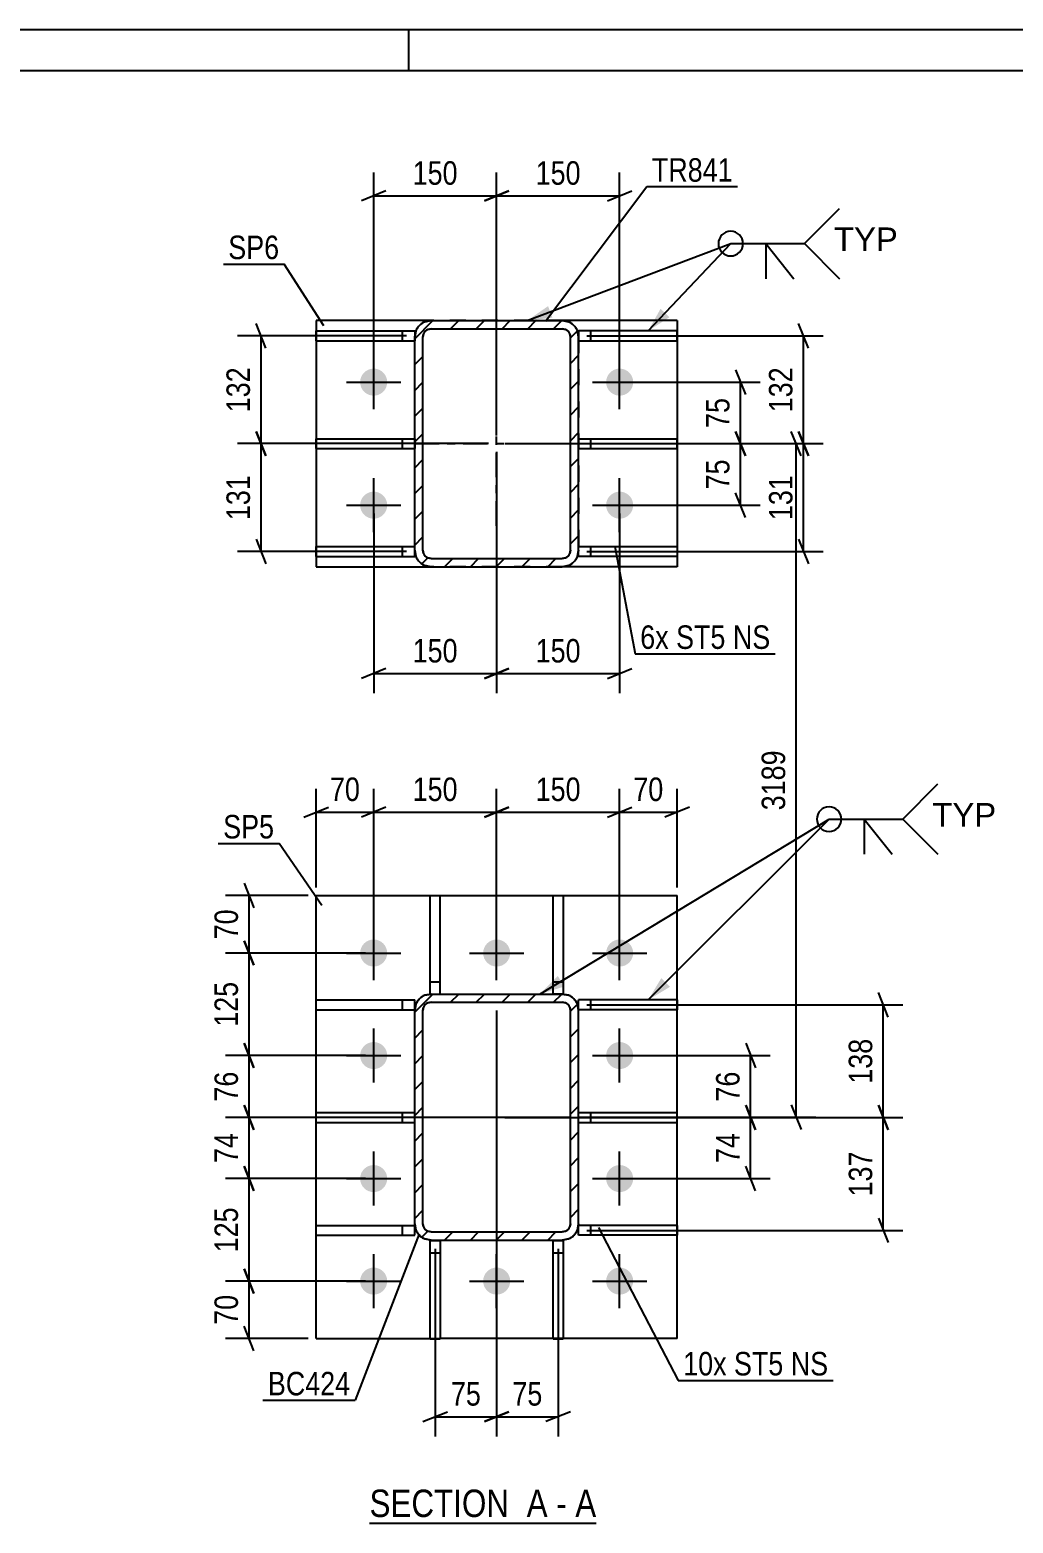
# Model space of a CAD drawing. Header units: millimetres. Extents: x 0 to 841, y 0 to 594.
# Drawn here: x 374.8 to 494.7, y 411.9 to 594 of the extents above; entities that cross this region are included whole.
import ezdxf

# ---------------------------------------------------------------- set-up
doc = ezdxf.new("R2010")
doc.units = ezdxf.units.MM
doc.linetypes.add('DXK_LINE_DOT2', pattern=[3.9198, 1.9599, -1.9599])
doc.linetypes.add('DXK_LINE_DOT3', pattern=[5.9187, 2.979, -0.9799, 0.9799, -0.9799])
doc.styles.add('Arial', font='ARIAL.TTF', dxfattribs={"height": 0.2})
doc.styles.add('Arial Narrow', font='ARIALN.TTF', dxfattribs={"height": 0.2})

# ---------------------------------------------------------------- blocks, each defined once
blk = doc.blocks.new('Unknown-761545321-1129 - 18537')
at = {"color": 5, "linetype": 'Continuous'}
for p, q in [((841, 594), (0, 594)), ((421, 589), (421, 594)), ((836, 589), (5, 589))]:
    blk.add_line(p, q, dxfattribs=at)
blk = doc.blocks.new('Unknown-761545321-29 - 15657')
at = {"color": 6, "linetype": 'Continuous'}
blk.add_line((416.23, 411.94), (443.88, 411.94), dxfattribs=at)
at = {"color": 0, "linetype": 'Continuous'}
for points in [[(434.34, 412.69), (434.34, 416.19), (416.23, 416.19), (416.23, 412.69)], [(437.95, 412.69), (437.95, 416.19), (435.39, 416.19), (435.39, 412.69)], [(440.27, 412.69), (440.27, 416.19), (439, 416.19), (439, 412.69)], [(443.88, 412.69), (443.88, 416.19), (441.32, 416.19), (441.32, 412.69)]]:
    blk.add_wipeout(points, dxfattribs=at)
at = {"color": 7, "linetype": 'Continuous', "style": 'Arial Narrow'}
for s, p in [('SECTION ', (416.23, 412.69)), ('A', (435.39, 412.69)), ('A', (441.32, 412.69)), ('-', (439, 412.69))]:
    blk.add_text(s, height=3.34, dxfattribs=at).set_placement(p)
blk = doc.blocks.new('Part-761545321-15674 - 15657')
at = {"color": 2, "linetype": 'Continuous'}
for p, q in [((409.73, 434.45), (409.73, 488.45)), ((409.73, 488.45), (453.73, 488.45)), ((453.73, 434.45), (453.73, 488.45)), ((409.73, 434.45), (423.63, 434.45)), ((438.63, 434.45), (424.83, 434.45)), ((453.73, 434.45), (439.83, 434.45))]:
    blk.add_line(p, q, dxfattribs=at)
at = {"color": 7, "linetype": 'DXK_LINE_DOT2'}
for p, q in [((423.63, 434.45), (424.83, 434.45)), ((439.83, 434.45), (438.63, 434.45))]:
    blk.add_line(p, q, dxfattribs=at)
blk = doc.blocks.new('Part-761545321-15678 - 15657')
at = {"color": 2, "linetype": 'Continuous'}
for p, q in [((409.73, 460.79), (409.73, 461.99)), ((409.73, 461.99), (421.73, 461.99)), ((409.73, 460.79), (421.73, 460.79)), ((421.73, 460.79), (421.73, 461.99))]:
    blk.add_line(p, q, dxfattribs=at)
at = {"color": 7, "linetype": 'DXK_LINE_DOT2'}
blk.add_line((420.23, 460.79), (420.23, 461.99), dxfattribs=at)
blk = doc.blocks.new('Part-761545321-15734 - 15657')
at = {"linetype": 'Continuous'}
h = blk.add_hatch(dxfattribs=at)
h.set_pattern_fill('', scale=0.7, style=0, pattern_type=0)
h.set_pattern_definition([(45, (441.5789, 557.3174), (-1.57154, 1.57154), [])])
h.paths.add_polyline_path([(441.73, 556.55), (441.58, 557.32), (441.15, 557.97), (440.5, 558.4), (439.73, 558.55), (423.73, 558.55), (422.97, 558.4), (422.32, 557.97), (421.88, 557.32), (421.73, 556.55), (421.73, 530.55), (421.88, 529.79), (422.32, 529.14), (422.97, 528.7), (423.73, 528.55), (439.73, 528.55), (440.5, 528.7), (441.15, 529.14), (441.58, 529.79), (441.73, 530.55)])
h.paths.add_polyline_path([(440.65, 530.17), (440.44, 529.84), (440.11, 529.63), (439.73, 529.55), (423.73, 529.55), (423.35, 529.63), (423.02, 529.84), (422.81, 530.17), (422.73, 530.55), (422.73, 556.55), (422.81, 556.93), (423.02, 557.26), (423.35, 557.48), (423.73, 557.55), (439.73, 557.55), (440.11, 557.48), (440.44, 557.26), (440.65, 556.93), (440.73, 556.55), (440.73, 530.55)])
at = {"color": 7, "linetype": 'DXK_LINE_DOT2'}
for p, q in [((421.73, 556.55), (421.88, 557.32)), ((422.97, 558.4), (423.73, 558.55)), ((423.73, 557.55), (423.35, 557.48)), ((423.73, 558.55), (439.73, 558.55)), ((423.73, 557.55), (439.73, 557.55)), ((439.73, 558.55), (440.5, 558.4)), ((440.11, 557.48), (439.73, 557.55)), ((441.58, 557.32), (441.73, 556.55)), ((421.73, 530.55), (421.73, 556.55)), ((422.81, 556.93), (422.73, 556.55)), ((422.73, 530.55), (422.73, 556.55)), ((440.73, 556.55), (440.65, 556.93)), ((440.73, 530.55), (440.73, 556.55)), ((441.73, 556.55), (441.73, 530.55)), ((421.88, 529.79), (421.73, 530.55)), ((422.73, 530.55), (422.81, 530.17)), ((440.65, 530.17), (440.73, 530.55)), ((441.73, 530.55), (441.58, 529.79)), ((423.73, 528.55), (422.97, 528.7)), ((423.35, 529.63), (423.73, 529.55)), ((423.73, 529.55), (439.73, 529.55)), ((423.73, 528.55), (439.73, 528.55)), ((439.73, 529.55), (440.11, 529.63)), ((440.5, 528.7), (439.73, 528.55))]:
    blk.add_line(p, q, dxfattribs=at)
at = {"color": 2, "linetype": 'Continuous'}
for p, q in [((421.88, 557.32), (421.73, 556.55)), ((423.73, 558.55), (422.97, 558.4)), ((423.35, 557.48), (423.73, 557.55)), ((423.73, 558.55), (439.73, 558.55)), ((423.73, 557.55), (439.73, 557.55)), ((440.5, 558.4), (439.73, 558.55)), ((439.73, 557.55), (440.11, 557.48)), ((441.73, 556.55), (441.58, 557.32)), ((421.73, 530.55), (421.73, 556.55)), ((422.73, 556.55), (422.81, 556.93)), ((422.73, 530.55), (422.73, 556.55)), ((440.65, 556.93), (440.73, 556.55)), ((440.73, 530.55), (440.73, 556.55)), ((441.73, 530.55), (441.73, 556.55)), ((421.73, 530.55), (421.88, 529.79)), ((422.81, 530.17), (422.73, 530.55)), ((440.73, 530.55), (440.65, 530.17)), ((441.58, 529.79), (441.73, 530.55)), ((422.97, 528.7), (423.73, 528.55)), ((423.73, 529.55), (423.35, 529.63)), ((423.73, 529.55), (439.73, 529.55)), ((423.73, 528.55), (439.73, 528.55)), ((440.11, 529.63), (439.73, 529.55)), ((439.73, 528.55), (440.5, 528.7))]:
    blk.add_line(p, q, dxfattribs=at)
at = {"color": 7, "linetype": 'DXK_LINE_DOT3'}
for p, q in [((431.73, 533.55), (431.73, 553.55)), ((421.73, 543.55), (441.73, 543.55))]:
    blk.add_line(p, q, dxfattribs=at)
at = {"color": 7, "linetype": 'DXK_LINE_DOT2'}
for centre, radius, start, end in [((423.73, 556.55), 2, 112.5, 157.5), ((423.73, 556.55), 1, 112.5, 157.5), ((439.73, 556.55), 1, 22.5, 67.5), ((439.73, 556.55), 2, 22.5, 67.5), ((423.73, 530.55), 1, 202.5, 247.5), ((439.73, 530.55), 1, 292.5, 337.5), ((423.73, 530.55), 2, 202.5, 247.5), ((439.73, 530.55), 2, 292.5, 337.5)]:
    blk.add_arc(centre, radius, start, end, dxfattribs=at)
at = {"color": 2, "linetype": 'Continuous'}
for centre, radius, start, end in [((423.73, 556.55), 2, 112.5, 157.5), ((423.73, 556.55), 1, 112.5, 157.5), ((439.73, 556.55), 1, 22.5, 67.5), ((439.73, 556.55), 2, 22.5, 67.5), ((423.73, 530.55), 1, 202.5, 247.5), ((439.73, 530.55), 1, 292.5, 337.5), ((423.73, 530.55), 2, 202.5, 247.5), ((439.73, 530.55), 2, 292.5, 337.5)]:
    blk.add_arc(centre, radius, start, end, dxfattribs=at)
blk = doc.blocks.new('Part-761545321-15670 - 15657')
at = {"linetype": 'Continuous'}
h = blk.add_hatch(dxfattribs=at)
h.set_pattern_fill('', scale=0.7, style=0, pattern_type=0)
h.set_pattern_definition([(45, (441.5789, 475.2174), (-1.57154, 1.57154), [])])
h.paths.add_polyline_path([(441.73, 474.45), (441.58, 475.22), (441.15, 475.87), (440.5, 476.3), (439.73, 476.45), (423.73, 476.45), (422.97, 476.3), (422.32, 475.87), (421.88, 475.22), (421.73, 474.45), (421.73, 448.45), (421.88, 447.69), (422.32, 447.04), (422.97, 446.6), (423.73, 446.45), (439.73, 446.45), (440.5, 446.6), (441.15, 447.04), (441.58, 447.69), (441.73, 448.45)])
h.paths.add_polyline_path([(440.65, 448.07), (440.44, 447.74), (440.11, 447.53), (439.73, 447.45), (423.73, 447.45), (423.35, 447.53), (423.02, 447.74), (422.81, 448.07), (422.73, 448.45), (422.73, 474.45), (422.81, 474.83), (423.02, 475.16), (423.35, 475.38), (423.73, 475.45), (439.73, 475.45), (440.11, 475.38), (440.44, 475.16), (440.65, 474.83), (440.73, 474.45), (440.73, 448.45)])
at = {"color": 7, "linetype": 'DXK_LINE_DOT2'}
for p, q in [((421.73, 474.45), (421.88, 475.22)), ((422.97, 476.3), (423.73, 476.45)), ((423.73, 475.45), (423.35, 475.38)), ((423.73, 476.45), (439.73, 476.45)), ((423.73, 475.45), (439.73, 475.45)), ((439.73, 476.45), (440.5, 476.3)), ((440.11, 475.38), (439.73, 475.45)), ((441.58, 475.22), (441.73, 474.45)), ((421.73, 448.45), (421.73, 474.45)), ((422.81, 474.83), (422.73, 474.45)), ((422.73, 448.45), (422.73, 474.45)), ((440.73, 474.45), (440.65, 474.83)), ((440.73, 448.45), (440.73, 474.45)), ((441.73, 448.45), (441.73, 474.45)), ((421.88, 447.69), (421.73, 448.45)), ((422.73, 448.45), (422.81, 448.07)), ((440.65, 448.07), (440.73, 448.45)), ((441.73, 448.45), (441.58, 447.69)), ((423.73, 446.45), (422.97, 446.6)), ((423.35, 447.53), (423.73, 447.45)), ((423.73, 447.45), (439.73, 447.45)), ((423.73, 446.45), (439.73, 446.45)), ((439.73, 447.45), (440.11, 447.53)), ((440.5, 446.6), (439.73, 446.45))]:
    blk.add_line(p, q, dxfattribs=at)
at = {"color": 2, "linetype": 'Continuous'}
for p, q in [((421.88, 475.22), (421.73, 474.45)), ((423.73, 476.45), (422.97, 476.3)), ((423.35, 475.38), (423.73, 475.45)), ((423.73, 476.45), (439.73, 476.45)), ((423.73, 475.45), (439.73, 475.45)), ((440.5, 476.3), (439.73, 476.45)), ((439.73, 475.45), (440.11, 475.38)), ((441.73, 474.45), (441.58, 475.22)), ((421.73, 448.45), (421.73, 474.45)), ((422.73, 474.45), (422.81, 474.83)), ((422.73, 448.45), (422.73, 474.45)), ((440.65, 474.83), (440.73, 474.45)), ((440.73, 448.45), (440.73, 474.45)), ((441.73, 448.45), (441.73, 474.45)), ((421.73, 448.45), (421.88, 447.69)), ((422.81, 448.07), (422.73, 448.45)), ((440.73, 448.45), (440.65, 448.07)), ((441.58, 447.69), (441.73, 448.45)), ((422.97, 446.6), (423.73, 446.45)), ((423.73, 447.45), (423.35, 447.53)), ((423.73, 447.45), (439.73, 447.45)), ((423.73, 446.45), (439.73, 446.45)), ((440.11, 447.53), (439.73, 447.45)), ((439.73, 446.45), (440.5, 446.6))]:
    blk.add_line(p, q, dxfattribs=at)
at = {"color": 7, "linetype": 'DXK_LINE_DOT3'}
blk.add_line((431.73, 461.45), (431.73, 461.45), dxfattribs=at)
at = {"color": 7, "linetype": 'DXK_LINE_DOT2'}
for centre, radius, start, end in [((423.73, 474.45), 2, 112.5, 157.5), ((423.73, 474.45), 1, 112.5, 157.5), ((439.73, 474.45), 1, 22.5, 67.5), ((439.73, 474.45), 2, 22.5, 67.5), ((423.73, 448.45), 1, 202.5, 247.5), ((439.73, 448.45), 1, 292.5, 337.5), ((423.73, 448.45), 2, 202.5, 247.5), ((439.73, 448.45), 2, 292.5, 337.5)]:
    blk.add_arc(centre, radius, start, end, dxfattribs=at)
at = {"color": 2, "linetype": 'Continuous'}
for centre, radius, start, end in [((423.73, 474.45), 2, 112.5, 157.5), ((423.73, 474.45), 1, 112.5, 157.5), ((439.73, 474.45), 1, 22.5, 67.5), ((439.73, 474.45), 2, 22.5, 67.5), ((423.73, 448.45), 1, 202.5, 247.5), ((439.73, 448.45), 1, 292.5, 337.5), ((423.73, 448.45), 2, 202.5, 247.5), ((439.73, 448.45), 2, 292.5, 337.5)]:
    blk.add_arc(centre, radius, start, end, dxfattribs=at)
blk = doc.blocks.new('Part-761545321-15679 - 15657')
at = {"color": 2, "linetype": 'Continuous'}
for p, q in [((409.73, 474.54), (409.73, 475.74)), ((409.73, 475.74), (421.73, 475.74)), ((421.73, 474.54), (421.73, 475.74)), ((409.73, 474.54), (421.73, 474.54))]:
    blk.add_line(p, q, dxfattribs=at)
at = {"color": 7, "linetype": 'DXK_LINE_DOT2'}
blk.add_line((420.23, 474.54), (420.23, 475.74), dxfattribs=at)
blk = doc.blocks.new('Part-761545321-15671 - 15657')
at = {"color": 2, "linetype": 'Continuous'}
for p, q in [((423.73, 558.55), (409.73, 558.55)), ((409.73, 558.55), (409.73, 528.55)), ((453.73, 558.55), (439.73, 558.55)), ((453.73, 558.55), (453.73, 528.55)), ((409.73, 528.55), (423.73, 528.55)), ((453.73, 528.55), (439.73, 528.55))]:
    blk.add_line(p, q, dxfattribs=at)
at = {"color": 7, "linetype": 'DXK_LINE_DOT2'}
for p, q in [((439.73, 558.55), (423.73, 558.55)), ((439.73, 528.55), (423.73, 528.55))]:
    blk.add_line(p, q, dxfattribs=at)
blk = doc.blocks.new('Part-761545321-15675 - 15657')
at = {"color": 2, "linetype": 'Continuous'}
for p, q in [((441.73, 461.99), (453.73, 461.99)), ((441.73, 460.79), (453.73, 460.79)), ((453.73, 460.79), (453.73, 461.99))]:
    blk.add_line(p, q, dxfattribs=at)
at = {"color": 7, "linetype": 'DXK_LINE_DOT2'}
for p, q in [((441.73, 461.99), (441.73, 461.99)), ((441.73, 460.79), (441.73, 461.99)), ((441.73, 460.79), (441.73, 460.79)), ((443.23, 460.79), (443.23, 461.99))]:
    blk.add_line(p, q, dxfattribs=at)
blk = doc.blocks.new('Part-761545321-15676 - 15657')
at = {"color": 2, "linetype": 'Continuous'}
for p, q in [((453.73, 475.74), (441.73, 475.74)), ((441.73, 474.54), (441.73, 475.74)), ((453.73, 475.74), (453.73, 474.54)), ((453.73, 474.54), (441.73, 474.54))]:
    blk.add_line(p, q, dxfattribs=at)
at = {"color": 7, "linetype": 'DXK_LINE_DOT2'}
blk.add_line((443.23, 474.54), (443.23, 475.74), dxfattribs=at)
blk = doc.blocks.new('Part-761545321-15677 - 15657')
at = {"color": 2, "linetype": 'Continuous'}
for p, q in [((453.73, 448.24), (441.73, 448.24)), ((441.73, 447.04), (441.73, 448.24)), ((453.73, 448.24), (453.73, 447.04)), ((453.73, 447.04), (441.73, 447.04))]:
    blk.add_line(p, q, dxfattribs=at)
at = {"color": 7, "linetype": 'DXK_LINE_DOT2'}
blk.add_line((443.23, 447.04), (443.23, 448.24), dxfattribs=at)
blk = doc.blocks.new('Bolt-761545321-15744 - 15657')
at = {"linetype": 'Continuous'}
for points in [[(415.08, 551.05, -1), (418.38, 551.05, -1)], [(445.08, 551.05, -1), (448.38, 551.05, -1)], [(415.08, 536.05, -1), (418.38, 536.05, -1)], [(445.08, 536.05, -1), (448.38, 536.05, -1)]]:
    blk.add_hatch(color=1, dxfattribs=at).paths.add_polyline_path(points)
at = {"color": 1, "linetype": 'Continuous'}
for p, q in [((416.73, 547.75), (416.73, 554.35)), ((446.73, 547.75), (446.73, 554.35)), ((413.43, 551.05), (420.03, 551.05)), ((443.43, 551.05), (450.03, 551.05)), ((416.73, 532.75), (416.73, 539.35)), ((446.73, 532.75), (446.73, 539.35)), ((413.43, 536.05), (420.03, 536.05)), ((443.43, 536.05), (450.03, 536.05))]:
    blk.add_line(p, q, dxfattribs=at)
blk = doc.blocks.new('Part-761545321-15680 - 15657')
at = {"color": 2, "linetype": 'Continuous'}
for p, q in [((409.73, 447.04), (409.73, 448.24)), ((409.73, 448.24), (421.73, 448.24)), ((421.73, 447.04), (421.73, 448.24)), ((409.73, 447.04), (421.73, 447.04))]:
    blk.add_line(p, q, dxfattribs=at)
at = {"color": 7, "linetype": 'DXK_LINE_DOT2'}
blk.add_line((420.23, 447.04), (420.23, 448.24), dxfattribs=at)
blk = doc.blocks.new('Part-761545321-15681 - 15657')
at = {"color": 2, "linetype": 'Continuous'}
for p, q in [((423.63, 434.39), (423.63, 446.39)), ((423.63, 446.39), (424.83, 446.39)), ((424.83, 446.39), (424.83, 434.39)), ((424.83, 434.39), (423.63, 434.39))]:
    blk.add_line(p, q, dxfattribs=at)
at = {"color": 7, "linetype": 'DXK_LINE_DOT2'}
blk.add_line((423.63, 444.89), (424.83, 444.89), dxfattribs=at)
blk = doc.blocks.new('Part-761545321-15682 - 15657')
at = {"color": 2, "linetype": 'Continuous'}
for p, q in [((438.63, 434.39), (438.63, 446.39)), ((438.63, 446.39), (439.83, 446.39)), ((439.83, 446.39), (439.83, 434.39)), ((439.83, 434.39), (438.63, 434.39))]:
    blk.add_line(p, q, dxfattribs=at)
at = {"color": 7, "linetype": 'DXK_LINE_DOT2'}
blk.add_line((438.63, 444.89), (439.83, 444.89), dxfattribs=at)
blk = doc.blocks.new('Bolt-761545321-15747 - 15657')
at = {"linetype": 'Continuous'}
for points in [[(415.08, 481.45, -1), (418.38, 481.45, -1)], [(430.08, 481.45, -1), (433.38, 481.45, -1)], [(445.08, 481.45, -1), (448.38, 481.45, -1)], [(415.08, 468.95, -1), (418.38, 468.95, -1)], [(445.08, 468.95, -1), (448.38, 468.95, -1)], [(415.08, 453.95, -1), (418.38, 453.95, -1)], [(445.08, 453.95, -1), (448.38, 453.95, -1)], [(415.08, 441.45, -1), (418.38, 441.45, -1)], [(430.08, 441.45, -1), (433.38, 441.45, -1)], [(445.08, 441.45, -1), (448.38, 441.45, -1)]]:
    blk.add_hatch(color=1, dxfattribs=at).paths.add_polyline_path(points)
at = {"color": 1, "linetype": 'Continuous'}
for p, q in [((416.73, 478.15), (416.73, 484.75)), ((431.73, 478.15), (431.73, 484.75)), ((446.73, 478.15), (446.73, 484.75)), ((413.43, 481.45), (420.03, 481.45)), ((428.43, 481.45), (435.03, 481.45)), ((443.43, 481.45), (450.03, 481.45)), ((416.73, 465.65), (416.73, 472.25)), ((446.73, 465.65), (446.73, 472.25)), ((413.43, 468.95), (420.03, 468.95)), ((443.43, 468.95), (450.03, 468.95)), ((416.73, 450.65), (416.73, 457.25)), ((446.73, 450.65), (446.73, 457.25)), ((413.43, 453.95), (420.03, 453.95)), ((443.43, 453.95), (450.03, 453.95)), ((416.73, 438.15), (416.73, 444.75)), ((431.73, 438.15), (431.73, 444.75)), ((446.73, 438.15), (446.73, 444.75)), ((413.43, 441.45), (420.03, 441.45)), ((428.43, 441.45), (435.03, 441.45)), ((443.43, 441.45), (450.03, 441.45))]:
    blk.add_line(p, q, dxfattribs=at)
blk = doc.blocks.new('Part-761545321-15683 - 15657')
at = {"color": 2, "linetype": 'Continuous'}
for p, q in [((423.63, 476.45), (423.63, 488.45)), ((423.63, 488.45), (424.83, 488.45)), ((424.83, 476.45), (424.83, 488.45)), ((423.63, 476.45), (423.73, 476.45))]:
    blk.add_line(p, q, dxfattribs=at)
at = {"color": 7, "linetype": 'DXK_LINE_DOT2'}
for p, q in [((423.63, 477.95), (424.83, 477.95)), ((423.73, 476.45), (424.83, 476.45))]:
    blk.add_line(p, q, dxfattribs=at)
blk = doc.blocks.new('Part-761545321-15684 - 15657')
at = {"color": 2, "linetype": 'Continuous'}
for p, q in [((438.63, 476.45), (438.63, 488.45)), ((438.63, 488.45), (439.83, 488.45)), ((439.83, 488.45), (439.83, 476.45)), ((439.83, 476.45), (439.73, 476.45))]:
    blk.add_line(p, q, dxfattribs=at)
at = {"color": 7, "linetype": 'DXK_LINE_DOT2'}
for p, q in [((438.63, 477.95), (439.83, 477.95)), ((439.83, 476.45), (438.63, 476.45))]:
    blk.add_line(p, q, dxfattribs=at)
blk = doc.blocks.new('Part-761545321-15695 - 15657')
at = {"color": 2, "linetype": 'Continuous'}
for p, q in [((441.73, 544.15), (453.73, 544.15)), ((441.73, 542.95), (453.73, 542.95)), ((453.73, 542.95), (453.73, 544.15))]:
    blk.add_line(p, q, dxfattribs=at)
at = {"color": 7, "linetype": 'DXK_LINE_DOT2'}
for p, q in [((441.73, 544.15), (441.73, 544.15)), ((441.73, 544.15), (441.73, 542.95)), ((441.73, 542.95), (441.73, 542.95)), ((443.23, 542.95), (443.23, 544.15))]:
    blk.add_line(p, q, dxfattribs=at)
blk = doc.blocks.new('Part-761545321-15696 - 15657')
at = {"color": 2, "linetype": 'Continuous'}
for p, q in [((453.73, 557.3), (441.73, 557.3)), ((441.73, 557.3), (441.73, 556.57)), ((453.73, 556.1), (453.73, 557.3)), ((441.73, 556.1), (453.73, 556.1))]:
    blk.add_line(p, q, dxfattribs=at)
at = {"color": 7, "linetype": 'DXK_LINE_DOT2'}
for p, q in [((443.23, 556.1), (443.23, 557.3)), ((441.73, 556.57), (441.73, 556.1)), ((441.73, 556.1), (441.73, 556.1))]:
    blk.add_line(p, q, dxfattribs=at)
blk = doc.blocks.new('Part-761545321-15697 - 15657')
at = {"color": 2, "linetype": 'Continuous'}
for p, q in [((441.73, 531), (453.73, 531)), ((441.73, 529.8), (441.73, 530.54)), ((453.73, 529.8), (441.73, 529.8)), ((453.73, 531), (453.73, 529.8))]:
    blk.add_line(p, q, dxfattribs=at)
at = {"color": 7, "linetype": 'DXK_LINE_DOT2'}
for p, q in [((441.73, 531), (441.73, 531)), ((441.73, 530.54), (441.73, 531)), ((443.23, 529.8), (443.23, 531))]:
    blk.add_line(p, q, dxfattribs=at)
blk = doc.blocks.new('Part-761545321-15698 - 15657')
at = {"color": 2, "linetype": 'Continuous'}
for p, q in [((409.73, 542.95), (409.73, 544.15)), ((409.73, 544.15), (421.73, 544.15)), ((409.73, 542.95), (421.73, 542.95)), ((421.73, 544.15), (421.73, 542.95))]:
    blk.add_line(p, q, dxfattribs=at)
at = {"color": 7, "linetype": 'DXK_LINE_DOT2'}
blk.add_line((420.23, 542.95), (420.23, 544.15), dxfattribs=at)
blk = doc.blocks.new('Part-761545321-15699 - 15657')
at = {"color": 2, "linetype": 'Continuous'}
for p, q in [((409.73, 556.1), (409.73, 557.3)), ((409.73, 557.3), (421.73, 557.3)), ((421.73, 557.3), (421.73, 556.1)), ((409.73, 556.1), (421.73, 556.1))]:
    blk.add_line(p, q, dxfattribs=at)
at = {"color": 7, "linetype": 'DXK_LINE_DOT2'}
blk.add_line((420.23, 556.1), (420.23, 557.3), dxfattribs=at)
blk = doc.blocks.new('Part-761545321-15700 - 15657')
at = {"color": 2, "linetype": 'Continuous'}
for p, q in [((409.73, 529.8), (409.73, 531)), ((409.73, 531), (421.73, 531)), ((409.73, 529.8), (421.73, 529.8)), ((421.73, 529.8), (421.73, 531))]:
    blk.add_line(p, q, dxfattribs=at)
at = {"color": 7, "linetype": 'DXK_LINE_DOT2'}
blk.add_line((420.23, 529.8), (420.23, 531), dxfattribs=at)
blk = doc.blocks.new('StraightDimension-761545321-15999 - 15657')
at = {"color": 7, "linetype": 'Continuous'}
for p, q in [((403.59, 555.2), (402.39, 558.2)), ((420.73, 556.7), (400.14, 556.7)), ((402.99, 543.55), (402.99, 556.7)), ((402.39, 545.05), (403.59, 542.05)), ((430.73, 543.55), (400.14, 543.55))]:
    blk.add_line(p, q, dxfattribs=at)
at = {"color": 0}
blk.add_wipeout([(402.24, 553.47), (398.04, 553.47), (398.04, 546.78), (402.24, 546.78)], dxfattribs=at)
at = {"color": 3, "style": 'Arial Narrow'}
blk.add_text('132', height=2.863, rotation=90.0002, dxfattribs=at).set_placement((401.64, 547.38))
blk = doc.blocks.new('StraightDimension-761545321-15866 - 15657')
at = {"color": 7, "linetype": 'Continuous'}
for p, q in [((469.75, 542.05), (468.55, 545.05)), ((432.73, 543.55), (471.55, 543.55)), ((469.15, 530.4), (469.15, 543.55)), ((468.55, 531.9), (469.75, 528.9)), ((442.73, 530.4), (471.55, 530.4))]:
    blk.add_line(p, q, dxfattribs=at)
at = {"color": 0}
blk.add_wipeout([(468.4, 540.32), (464.2, 540.32), (464.2, 533.63), (468.4, 533.63)], dxfattribs=at)
at = {"color": 3, "style": 'Arial Narrow'}
blk.add_text('131', height=2.863, rotation=90.0002, dxfattribs=at).set_placement((467.8, 534.23))
blk = doc.blocks.new('StraightDimension-761545321-16537 - 15657')
at = {"color": 7, "linetype": 'Continuous'}
for p, q in [((431.73, 482.45), (431.73, 501.48)), ((446.73, 482.45), (446.73, 501.48)), ((433.23, 499.23), (430.23, 498.03)), ((445.23, 498.03), (448.23, 499.23)), ((431.73, 498.63), (446.73, 498.63))]:
    blk.add_line(p, q, dxfattribs=at)
at = {"color": 0}
blk.add_wipeout([(442.57, 499.38), (442.57, 503.58), (435.89, 503.58), (435.89, 499.38)], dxfattribs=at)
at = {"color": 3, "style": 'Arial Narrow'}
blk.add_text('150', height=2.863, dxfattribs=at).set_placement((436.49, 499.98))
blk = doc.blocks.new('StraightDimension-761545321-16364 - 15657')
at = {"color": 7, "linetype": 'Continuous'}
for p, q in [((479.48, 473.64), (478.28, 476.64)), ((442.73, 475.14), (481.28, 475.14)), ((478.88, 461.39), (478.88, 475.14)), ((478.28, 462.89), (479.48, 459.89)), ((432.73, 461.39), (481.28, 461.39))]:
    blk.add_line(p, q, dxfattribs=at)
at = {"color": 0}
blk.add_wipeout([(478.13, 471.6), (473.93, 471.6), (473.93, 464.92), (478.13, 464.92)], dxfattribs=at)
at = {"color": 3, "style": 'Arial Narrow'}
blk.add_text('138', height=2.863, rotation=90.0002, dxfattribs=at).set_placement((477.53, 465.52))
blk = doc.blocks.new('StraightDimension-761545321-16326 - 15657')
at = {"color": 7, "linetype": 'Continuous'}
for p, q in [((400.93, 489.95), (402.13, 486.95)), ((408.73, 488.45), (398.68, 488.45)), ((401.53, 481.45), (401.53, 488.45)), ((402.13, 479.95), (400.93, 482.95)), ((415.73, 481.45), (398.68, 481.45))]:
    blk.add_line(p, q, dxfattribs=at)
at = {"color": 0}
blk.add_wipeout([(400.78, 487.38), (396.58, 487.38), (396.58, 482.52), (400.78, 482.52)], dxfattribs=at)
at = {"color": 3, "style": 'Arial Narrow'}
blk.add_text('70', height=2.863, rotation=90.0002, dxfattribs=at).set_placement((400.18, 483.12))
blk = doc.blocks.new('StraightDimension-761545321-16330 - 15657')
at = {"color": 7, "linetype": 'Continuous'}
for p, q in [((400.93, 455.45), (402.13, 452.45)), ((415.73, 453.95), (398.68, 453.95)), ((401.53, 441.45), (401.53, 453.95)), ((402.13, 439.95), (400.93, 442.95)), ((415.73, 441.45), (398.68, 441.45))]:
    blk.add_line(p, q, dxfattribs=at)
at = {"color": 0}
blk.add_wipeout([(400.78, 451.04), (396.58, 451.04), (396.58, 444.36), (400.78, 444.36)], dxfattribs=at)
at = {"color": 3, "style": 'Arial Narrow'}
blk.add_text('125', height=2.863, rotation=90.0002, dxfattribs=at).set_placement((400.18, 444.96))
blk = doc.blocks.new('StraightDimension-761545321-15823 - 15657')
at = {"color": 7, "linetype": 'Continuous'}
for p, q in [((431.73, 544.55), (431.73, 576.62)), ((446.73, 552.05), (446.73, 576.62)), ((433.23, 574.37), (430.23, 573.17)), ((431.73, 573.77), (446.73, 573.77)), ((445.23, 573.17), (448.23, 574.37))]:
    blk.add_line(p, q, dxfattribs=at)
at = {"color": 0}
blk.add_wipeout([(442.57, 574.52), (442.57, 578.72), (435.89, 578.72), (435.89, 574.52)], dxfattribs=at)
at = {"color": 3, "style": 'Arial Narrow'}
blk.add_text('150', height=2.863, dxfattribs=at).set_placement((436.49, 575.12))
blk = doc.blocks.new('StraightDimension-761545321-15824 - 15657')
at = {"color": 7, "linetype": 'Continuous'}
for p, q in [((416.73, 552.05), (416.73, 576.62)), ((431.73, 544.55), (431.73, 576.62)), ((418.23, 574.37), (415.23, 573.17)), ((416.73, 573.77), (431.73, 573.77)), ((430.23, 573.17), (433.23, 574.37))]:
    blk.add_line(p, q, dxfattribs=at)
at = {"color": 0}
blk.add_wipeout([(427.57, 574.52), (427.57, 578.72), (420.89, 578.72), (420.89, 574.52)], dxfattribs=at)
at = {"color": 3, "style": 'Arial Narrow'}
blk.add_text('150', height=2.863, dxfattribs=at).set_placement((421.49, 575.12))
blk = doc.blocks.new('StraightDimension-761545321-16000 - 15657')
at = {"color": 7, "linetype": 'Continuous'}
for p, q in [((403.59, 542.05), (402.39, 545.05)), ((430.73, 543.55), (400.14, 543.55)), ((402.99, 530.4), (402.99, 543.55)), ((402.39, 531.9), (403.59, 528.9)), ((420.73, 530.4), (400.14, 530.4))]:
    blk.add_line(p, q, dxfattribs=at)
at = {"color": 0}
blk.add_wipeout([(402.24, 540.32), (398.04, 540.32), (398.04, 533.63), (402.24, 533.63)], dxfattribs=at)
at = {"color": 3, "style": 'Arial Narrow'}
blk.add_text('131', height=2.863, rotation=90.0002, dxfattribs=at).set_placement((401.64, 534.23))
blk = doc.blocks.new('StraightDimension-761545321-16328 - 15657')
at = {"color": 7, "linetype": 'Continuous'}
for p, q in [((400.93, 470.45), (402.13, 467.45)), ((415.73, 468.95), (398.68, 468.95)), ((401.53, 461.39), (401.53, 468.95)), ((402.13, 459.89), (400.93, 462.89)), ((440.73, 461.39), (398.68, 461.39))]:
    blk.add_line(p, q, dxfattribs=at)
at = {"color": 0}
blk.add_wipeout([(400.78, 467.6), (396.58, 467.6), (396.58, 462.74), (400.78, 462.74)], dxfattribs=at)
at = {"color": 3, "style": 'Arial Narrow'}
blk.add_text('76', height=2.863, rotation=90.0002, dxfattribs=at).set_placement((400.18, 463.34))
blk = doc.blocks.new('StraightDimension-761545321-16327 - 15657')
at = {"color": 7, "linetype": 'Continuous'}
for p, q in [((400.93, 482.95), (402.13, 479.95)), ((415.73, 481.45), (398.68, 481.45)), ((401.53, 468.95), (401.53, 481.45)), ((402.13, 467.45), (400.93, 470.45)), ((415.73, 468.95), (398.68, 468.95))]:
    blk.add_line(p, q, dxfattribs=at)
at = {"color": 0}
blk.add_wipeout([(400.78, 478.54), (396.58, 478.54), (396.58, 471.86), (400.78, 471.86)], dxfattribs=at)
at = {"color": 3, "style": 'Arial Narrow'}
blk.add_text('125', height=2.863, rotation=90.0002, dxfattribs=at).set_placement((400.18, 472.46))
blk = doc.blocks.new('StraightDimension-761545321-16536 - 15657')
at = {"color": 7, "linetype": 'Continuous'}
for p, q in [((446.73, 482.45), (446.73, 501.48)), ((453.73, 489.45), (453.73, 501.48)), ((445.23, 498.03), (448.23, 499.23)), ((455.23, 499.23), (452.23, 498.03)), ((446.73, 498.63), (453.73, 498.63))]:
    blk.add_line(p, q, dxfattribs=at)
at = {"color": 0}
blk.add_wipeout([(452.66, 499.38), (452.66, 503.58), (447.8, 503.58), (447.8, 499.38)], dxfattribs=at)
at = {"color": 3, "style": 'Arial Narrow'}
blk.add_text('70', height=2.863, dxfattribs=at).set_placement((448.4, 499.98))
blk = doc.blocks.new('StraightDimension-761545321-16365 - 15657')
at = {"color": 7, "linetype": 'Continuous'}
for p, q in [((479.48, 459.89), (478.28, 462.89)), ((432.73, 461.39), (481.28, 461.39)), ((478.88, 447.64), (478.88, 461.39)), ((478.28, 449.14), (479.48, 446.14)), ((442.73, 447.64), (481.28, 447.64))]:
    blk.add_line(p, q, dxfattribs=at)
at = {"color": 0}
blk.add_wipeout([(478.13, 457.85), (473.93, 457.85), (473.93, 451.17), (478.13, 451.17)], dxfattribs=at)
at = {"color": 3, "style": 'Arial Narrow'}
blk.add_text('137', height=2.863, rotation=90.0002, dxfattribs=at).set_placement((477.53, 451.77))
blk = doc.blocks.new('StraightDimension-761545321-20624 - 15657')
at = {"color": 7, "linetype": 'Continuous'}
for p, q in [((462.1, 462.89), (463.3, 459.89)), ((432.73, 461.39), (465.1, 461.39)), ((462.7, 453.95), (462.7, 461.39)), ((463.3, 452.45), (462.1, 455.45)), ((447.73, 453.95), (465.1, 453.95))]:
    blk.add_line(p, q, dxfattribs=at)
at = {"color": 0}
blk.add_wipeout([(461.95, 460.1), (457.75, 460.1), (457.75, 455.24), (461.95, 455.24)], dxfattribs=at)
at = {"color": 3, "style": 'Arial Narrow'}
blk.add_text('74', height=2.863, rotation=90.0002, dxfattribs=at).set_placement((461.35, 455.84))
blk = doc.blocks.new('StraightDimension-761545321-15865 - 15657')
at = {"color": 7, "linetype": 'Continuous'}
for p, q in [((469.75, 555.2), (468.55, 558.2)), ((442.73, 556.7), (471.55, 556.7)), ((469.15, 543.55), (469.15, 556.7)), ((468.55, 545.05), (469.75, 542.05)), ((432.73, 543.55), (471.55, 543.55))]:
    blk.add_line(p, q, dxfattribs=at)
at = {"color": 0}
blk.add_wipeout([(468.4, 553.47), (464.2, 553.47), (464.2, 546.78), (468.4, 546.78)], dxfattribs=at)
at = {"color": 3, "style": 'Arial Narrow'}
blk.add_text('132', height=2.863, rotation=90.0002, dxfattribs=at).set_placement((467.8, 547.38))
blk = doc.blocks.new('StraightDimension-761545321-20623 - 15657')
at = {"color": 7, "linetype": 'Continuous'}
for p, q in [((462.1, 470.45), (463.3, 467.45)), ((447.73, 468.95), (465.1, 468.95)), ((462.7, 461.39), (462.7, 468.95)), ((463.3, 459.89), (462.1, 462.89)), ((432.73, 461.39), (465.1, 461.39))]:
    blk.add_line(p, q, dxfattribs=at)
at = {"color": 0}
blk.add_wipeout([(461.95, 467.6), (457.75, 467.6), (457.75, 462.74), (461.95, 462.74)], dxfattribs=at)
at = {"color": 3, "style": 'Arial Narrow'}
blk.add_text('76', height=2.863, rotation=90.0002, dxfattribs=at).set_placement((461.35, 463.34))
blk = doc.blocks.new('StraightDimension-761545321-15844 - 15657')
at = {"color": 7, "linetype": 'Continuous'}
for p, q in [((460.87, 552.55), (462.07, 549.55)), ((447.73, 551.05), (463.87, 551.05)), ((461.47, 543.55), (461.47, 551.05)), ((462.07, 542.05), (460.87, 545.05)), ((432.73, 543.55), (463.87, 543.55))]:
    blk.add_line(p, q, dxfattribs=at)
at = {"color": 0}
blk.add_wipeout([(460.72, 549.73), (456.52, 549.73), (456.52, 544.87), (460.72, 544.87)], dxfattribs=at)
at = {"color": 3, "style": 'Arial Narrow'}
blk.add_text('75', height=2.863, rotation=90.0002, dxfattribs=at).set_placement((460.12, 545.47))
blk = doc.blocks.new('StraightDimension-761545321-15845 - 15657')
at = {"color": 7, "linetype": 'Continuous'}
for p, q in [((460.87, 545.05), (462.07, 542.05)), ((432.73, 543.55), (463.87, 543.55)), ((461.47, 536.05), (461.47, 543.55)), ((462.07, 534.55), (460.87, 537.55)), ((447.73, 536.05), (463.87, 536.05))]:
    blk.add_line(p, q, dxfattribs=at)
at = {"color": 0}
blk.add_wipeout([(460.72, 542.23), (456.52, 542.23), (456.52, 537.37), (460.72, 537.37)], dxfattribs=at)
at = {"color": 3, "style": 'Arial Narrow'}
blk.add_text('75', height=2.863, rotation=90.0002, dxfattribs=at).set_placement((460.12, 537.97))
blk = doc.blocks.new('StraightDimension-761545321-15890 - 15657')
at = {"color": 7, "linetype": 'Continuous'}
for p, q in [((431.73, 542.55), (431.73, 513.12)), ((446.73, 535.05), (446.73, 513.12)), ((433.23, 516.12), (430.23, 514.92)), ((431.73, 515.52), (446.73, 515.52)), ((445.23, 514.92), (448.23, 516.12))]:
    blk.add_line(p, q, dxfattribs=at)
at = {"color": 0}
blk.add_wipeout([(442.57, 516.27), (442.57, 520.47), (435.89, 520.47), (435.89, 516.27)], dxfattribs=at)
at = {"color": 3, "style": 'Arial Narrow'}
blk.add_text('150', height=2.863, dxfattribs=at).set_placement((436.49, 516.87))
blk = doc.blocks.new('StraightDimension-761545321-15891 - 15657')
at = {"color": 7, "linetype": 'Continuous'}
for p, q in [((431.73, 542.55), (431.73, 513.12)), ((416.73, 535.05), (416.73, 513.12)), ((418.23, 516.12), (415.23, 514.92)), ((416.73, 515.52), (431.73, 515.52)), ((430.23, 514.92), (433.23, 516.12))]:
    blk.add_line(p, q, dxfattribs=at)
at = {"color": 0}
blk.add_wipeout([(427.57, 516.27), (427.57, 520.47), (420.89, 520.47), (420.89, 516.27)], dxfattribs=at)
at = {"color": 3, "style": 'Arial Narrow'}
blk.add_text('150', height=2.863, dxfattribs=at).set_placement((421.49, 516.87))
blk = doc.blocks.new('StraightDimension-761545321-16024 - 15657')
at = {"color": 7, "linetype": 'Continuous'}
for p, q in [((468.86, 542.05), (467.66, 545.05)), ((432.73, 543.55), (470.66, 543.55)), ((468.26, 461.45), (468.26, 543.55)), ((467.66, 462.95), (468.86, 459.95)), ((441.73, 461.45), (470.66, 461.45))]:
    blk.add_line(p, q, dxfattribs=at)
at = {"color": 0}
blk.add_wipeout([(467.51, 506.76), (463.31, 506.76), (463.31, 498.25), (467.51, 498.25)], dxfattribs=at)
at = {"color": 3, "style": 'Arial Narrow'}
blk.add_text('3189', height=2.863, rotation=90.0002, dxfattribs=at).set_placement((466.91, 498.85))
blk = doc.blocks.new('StraightDimension-761545321-16329 - 15657')
at = {"color": 7, "linetype": 'Continuous'}
for p, q in [((400.93, 462.89), (402.13, 459.89)), ((440.73, 461.39), (398.68, 461.39)), ((401.53, 453.95), (401.53, 461.39)), ((402.13, 452.45), (400.93, 455.45)), ((415.73, 453.95), (398.68, 453.95))]:
    blk.add_line(p, q, dxfattribs=at)
at = {"color": 0}
blk.add_wipeout([(400.78, 460.1), (396.58, 460.1), (396.58, 455.24), (400.78, 455.24)], dxfattribs=at)
at = {"color": 3, "style": 'Arial Narrow'}
blk.add_text('74', height=2.863, rotation=90.0002, dxfattribs=at).set_placement((400.18, 455.84))
blk = doc.blocks.new('StraightDimension-761545321-16331 - 15657')
at = {"color": 7, "linetype": 'Continuous'}
for p, q in [((400.93, 442.95), (402.13, 439.95)), ((415.73, 441.45), (398.68, 441.45)), ((401.53, 434.45), (401.53, 441.45)), ((402.13, 432.95), (400.93, 435.95)), ((408.73, 434.45), (398.68, 434.45))]:
    blk.add_line(p, q, dxfattribs=at)
at = {"color": 0}
blk.add_wipeout([(400.78, 440.38), (396.58, 440.38), (396.58, 435.52), (400.78, 435.52)], dxfattribs=at)
at = {"color": 3, "style": 'Arial Narrow'}
blk.add_text('70', height=2.863, rotation=90.0002, dxfattribs=at).set_placement((400.18, 436.12))
blk = doc.blocks.new('StraightDimension-761545321-16538 - 15657')
at = {"color": 7, "linetype": 'Continuous'}
for p, q in [((416.73, 482.45), (416.73, 501.48)), ((431.73, 482.45), (431.73, 501.48)), ((418.23, 499.23), (415.23, 498.03)), ((430.23, 498.03), (433.23, 499.23)), ((416.73, 498.63), (431.73, 498.63))]:
    blk.add_line(p, q, dxfattribs=at)
at = {"color": 0}
blk.add_wipeout([(427.57, 499.38), (427.57, 503.58), (420.89, 503.58), (420.89, 499.38)], dxfattribs=at)
at = {"color": 3, "style": 'Arial Narrow'}
blk.add_text('150', height=2.863, dxfattribs=at).set_placement((421.49, 499.98))
blk = doc.blocks.new('StraightDimension-761545321-16539 - 15657')
at = {"color": 7, "linetype": 'Continuous'}
for p, q in [((409.73, 489.45), (409.73, 501.48)), ((416.73, 482.45), (416.73, 501.48)), ((408.23, 498.03), (411.23, 499.23)), ((418.23, 499.23), (415.23, 498.03)), ((409.73, 498.63), (416.73, 498.63))]:
    blk.add_line(p, q, dxfattribs=at)
at = {"color": 0}
blk.add_wipeout([(415.66, 499.38), (415.66, 503.58), (410.8, 503.58), (410.8, 499.38)], dxfattribs=at)
at = {"color": 3, "style": 'Arial Narrow'}
blk.add_text('70', height=2.863, dxfattribs=at).set_placement((411.4, 499.98))
blk = doc.blocks.new('StraightDimension-761545321-16634 - 15657')
at = {"color": 7, "linetype": 'Continuous'}
for p, q in [((431.73, 474.45), (431.73, 422.52)), ((439.23, 445.39), (439.23, 422.52)), ((430.23, 424.32), (433.23, 425.52)), ((431.73, 424.92), (439.23, 424.92)), ((440.73, 425.52), (437.73, 424.32))]:
    blk.add_line(p, q, dxfattribs=at)
at = {"color": 0}
blk.add_wipeout([(437.91, 425.67), (437.91, 429.87), (433.05, 429.87), (433.05, 425.67)], dxfattribs=at)
at = {"color": 3, "style": 'Arial Narrow'}
blk.add_text('75', height=2.863, dxfattribs=at).set_placement((433.65, 426.27))
blk = doc.blocks.new('StraightDimension-761545321-16635 - 15657')
at = {"color": 7, "linetype": 'Continuous'}
for p, q in [((431.73, 474.45), (431.73, 422.52)), ((424.23, 445.39), (424.23, 422.52)), ((422.73, 424.32), (425.73, 425.52)), ((424.23, 424.92), (431.73, 424.92)), ((433.23, 425.52), (430.23, 424.32))]:
    blk.add_line(p, q, dxfattribs=at)
at = {"color": 0}
blk.add_wipeout([(430.41, 425.67), (430.41, 429.87), (425.55, 429.87), (425.55, 425.67)], dxfattribs=at)
at = {"color": 3, "style": 'Arial Narrow'}
blk.add_text('75', height=2.863, dxfattribs=at).set_placement((426.15, 426.27))
blk = doc.blocks.new('MarkSet-761545321-16257 - 15657')
at = {"color": 0}
blk.add_wipeout([(459.77, 429.95), (459.77, 432.95), (454.48, 432.95), (454.48, 429.95)], dxfattribs=at)
blk.add_wipeout([(459.77, 429.95), (459.77, 432.95), (454.48, 432.95), (454.48, 429.95)], dxfattribs=at)
at = {"color": 30, "linetype": 'Continuous'}
blk.add_line((444.16, 447.97), (453.88, 429.35), dxfattribs=at)
at = {"color": 3, "style": 'Arial Narrow'}
blk.add_text('10x', height=2.863, dxfattribs=at).set_placement((454.48, 429.95))
at = {"color": 0}
blk.add_wipeout([(466.7, 429.95), (466.7, 432.95), (460.67, 432.95), (460.67, 429.95)], dxfattribs=at)
blk.add_wipeout([(466.7, 429.95), (466.7, 432.95), (460.67, 432.95), (460.67, 429.95)], dxfattribs=at)
at = {"color": 3, "style": 'Arial Narrow'}
blk.add_text('ST5', height=2.863, dxfattribs=at).set_placement((460.67, 429.95))
at = {"color": 0}
blk.add_wipeout([(472.17, 429.95), (472.17, 432.95), (467.6, 432.95), (467.6, 429.95)], dxfattribs=at)
blk.add_wipeout([(472.17, 429.95), (472.17, 432.95), (467.6, 432.95), (467.6, 429.95)], dxfattribs=at)
at = {"color": 30, "linetype": 'Continuous'}
blk.add_line((453.88, 429.35), (472.77, 429.35), dxfattribs=at)
at = {"color": 3, "style": 'Arial Narrow'}
blk.add_text('NS', height=2.863, dxfattribs=at).set_placement((467.6, 429.95))
blk = doc.blocks.new('MarkSet-761545321-15950 - 15657')
at = {"color": 0}
blk.add_wipeout([(452.71, 518.53), (452.71, 521.53), (449.24, 521.53), (449.24, 518.53)], dxfattribs=at)
blk.add_wipeout([(452.71, 518.53), (452.71, 521.53), (449.24, 521.53), (449.24, 518.53)], dxfattribs=at)
at = {"color": 30, "linetype": 'Continuous'}
blk.add_line((446.15, 531), (448.64, 517.93), dxfattribs=at)
at = {"color": 3, "style": 'Arial Narrow'}
blk.add_text('6x', height=2.863, dxfattribs=at).set_placement((449.24, 518.53))
at = {"color": 0}
blk.add_wipeout([(459.64, 518.53), (459.64, 521.53), (453.61, 521.53), (453.61, 518.53)], dxfattribs=at)
blk.add_wipeout([(459.64, 518.53), (459.64, 521.53), (453.61, 521.53), (453.61, 518.53)], dxfattribs=at)
at = {"color": 3, "style": 'Arial Narrow'}
blk.add_text('ST5', height=2.863, dxfattribs=at).set_placement((453.61, 518.53))
at = {"color": 0}
blk.add_wipeout([(465.1, 518.53), (465.1, 521.53), (460.54, 521.53), (460.54, 518.53)], dxfattribs=at)
blk.add_wipeout([(465.1, 518.53), (465.1, 521.53), (460.54, 521.53), (460.54, 518.53)], dxfattribs=at)
at = {"color": 30, "linetype": 'Continuous'}
blk.add_line((448.64, 517.93), (465.7, 517.93), dxfattribs=at)
at = {"color": 3, "style": 'Arial Narrow'}
blk.add_text('NS', height=2.863, dxfattribs=at).set_placement((460.54, 518.53))
blk = doc.blocks.new('Mark-761545321-16200 - 15657')
at = {"color": 0}
blk.add_wipeout([(404.59, 495.42), (404.59, 498.42), (398.38, 498.42), (398.38, 495.42)], dxfattribs=at)
blk.add_wipeout([(404.59, 495.42), (404.59, 498.42), (398.38, 498.42), (398.38, 495.42)], dxfattribs=at)
at = {"color": 30, "linetype": 'Continuous'}
for p in [(397.78, 494.82), (410.4, 487.24)]:
    blk.add_line(p, (405.19, 494.82), dxfattribs=at)
at = {"color": 3, "style": 'Arial Narrow'}
blk.add_text('SP5', height=2.863, dxfattribs=at).set_placement((398.38, 495.42))
blk = doc.blocks.new('Mark-761545321-15910 - 15657')
at = {"color": 0}
blk.add_wipeout([(405.21, 566.05), (405.21, 569.05), (399, 569.05), (399, 566.05)], dxfattribs=at)
blk.add_wipeout([(405.21, 566.05), (405.21, 569.05), (399, 569.05), (399, 566.05)], dxfattribs=at)
at = {"color": 30, "linetype": 'Continuous'}
for p in [(398.4, 565.45), (410.66, 557.9)]:
    blk.add_line(p, (405.81, 565.45), dxfattribs=at)
at = {"color": 3, "style": 'Arial Narrow'}
blk.add_text('SP6', height=2.863, dxfattribs=at).set_placement((399, 566.05))
blk = doc.blocks.new('Mark-761545321-15931 - 15657')
at = {"color": 0}
blk.add_wipeout([(460.52, 575.49), (460.52, 578.49), (450.66, 578.49), (450.66, 575.49)], dxfattribs=at)
blk.add_wipeout([(460.52, 575.49), (460.52, 578.49), (450.66, 578.49), (450.66, 575.49)], dxfattribs=at)
at = {"color": 30, "linetype": 'Continuous'}
for p, q in [((437.7, 558.5), (450.06, 574.89)), ((450.06, 574.89), (461.12, 574.89))]:
    blk.add_line(p, q, dxfattribs=at)
at = {"color": 3, "style": 'Arial Narrow'}
blk.add_text('TR841', height=2.863, dxfattribs=at).set_placement((450.66, 575.49))
blk = doc.blocks.new('Mark-761545321-16197 - 15657')
at = {"color": 0}
blk.add_wipeout([(413.88, 427.52), (413.88, 430.52), (403.83, 430.52), (403.83, 427.52)], dxfattribs=at)
blk.add_wipeout([(413.88, 427.52), (413.88, 430.52), (403.83, 430.52), (403.83, 427.52)], dxfattribs=at)
at = {"color": 30, "linetype": 'Continuous'}
for p in [(422.26, 447.22), (403.23, 426.92)]:
    blk.add_line(p, (414.48, 426.92), dxfattribs=at)
at = {"color": 3, "style": 'Arial Narrow'}
blk.add_text('BC424', height=2.863, dxfattribs=at).set_placement((403.83, 427.52))
blk = doc.blocks.new('WeldMark-761545321-16470 - 15657')
at = {"linetype": 'Continuous'}
for points in [[(439.97, 477.36), (437.01, 476.45), (439.19, 478.65)], [(452.87, 477.33), (450.22, 475.74), (451.81, 478.39)]]:
    blk.add_hatch(color=30, dxfattribs=at).paths.add_polyline_path(points)
at = {"color": 30, "linetype": 'Continuous'}
for p, q in [((437.01, 476.45), (472.27, 497.77)), ((450.22, 475.74), (472.27, 497.77)), ((472.27, 497.77), (481.27, 497.77))]:
    blk.add_line(p, q, dxfattribs=at)
at = {"color": 3, "linetype": 'Continuous'}
for q in [(479.98, 493.49), (476.55, 493.49)]:
    blk.add_line((476.55, 497.77), q, dxfattribs=at)
for start, end in [(90, 270), (270, 90)]:
    blk.add_arc((472.27, 497.77), 1.5, start, end, dxfattribs=at)
at = {"color": 0, "linetype": 'Continuous'}
blk.add_wipeout([(492.64, 496.87), (492.64, 499.87), (484.87, 499.87), (484.87, 496.87)], dxfattribs=at)
blk.add_wipeout([(492.64, 496.87), (492.64, 499.87), (484.87, 499.87), (484.87, 496.87)], dxfattribs=at)
at = {"color": 3, "linetype": 'Continuous'}
for q in [(485.55, 502.06), (485.55, 493.49)]:
    blk.add_line((481.27, 497.77), q, dxfattribs=at)
at = {"color": 3, "linetype": 'Continuous', "style": 'Arial'}
blk.add_text('TYP', height=2.865, dxfattribs=at).set_placement((484.87, 496.87))
blk = doc.blocks.new('WeldMark-761545321-21444 - 15657')
at = {"linetype": 'Continuous'}
for points in [[(438.53, 558.91), (435.46, 558.55), (438, 560.32)], [(452.81, 558.97), (450.21, 557.3), (451.72, 560)]]:
    blk.add_hatch(color=30, dxfattribs=at).paths.add_polyline_path(points)
at = {"color": 30, "linetype": 'Continuous'}
for p, q in [((435.46, 558.55), (460.27, 567.94)), ((450.21, 557.3), (460.27, 567.94)), ((460.27, 567.94), (469.27, 567.94))]:
    blk.add_line(p, q, dxfattribs=at)
at = {"color": 3, "linetype": 'Continuous'}
for q in [(467.98, 563.66), (464.56, 563.66)]:
    blk.add_line((464.56, 567.94), q, dxfattribs=at)
for start, end in [(90, 270), (270, 90)]:
    blk.add_arc((460.27, 567.94), 1.5, start, end, dxfattribs=at)
at = {"color": 0, "linetype": 'Continuous'}
blk.add_wipeout([(480.64, 567.04), (480.64, 570.04), (472.87, 570.04), (472.87, 567.04)], dxfattribs=at)
blk.add_wipeout([(480.64, 567.04), (480.64, 570.04), (472.87, 570.04), (472.87, 567.04)], dxfattribs=at)
at = {"color": 3, "linetype": 'Continuous'}
for q in [(473.56, 572.23), (473.56, 563.66)]:
    blk.add_line((469.27, 567.94), q, dxfattribs=at)
at = {"color": 3, "linetype": 'Continuous', "style": 'Arial'}
blk.add_text('TYP', height=2.865, dxfattribs=at).set_placement((472.87, 567.04))

msp = doc.modelspace()

# ---------------------------------------------------------------- block references
for name in ['Unknown-761545321-1129 - 18537', 'Part-761545321-15671 - 15657', 'Part-761545321-15699 - 15657', 'Part-761545321-15734 - 15657', 'Part-761545321-15696 - 15657', 'Bolt-761545321-15744 - 15657', 'Part-761545321-15698 - 15657', 'Part-761545321-15695 - 15657', 'Part-761545321-15700 - 15657', 'Part-761545321-15697 - 15657', 'Part-761545321-15674 - 15657', 'Part-761545321-15683 - 15657', 'Part-761545321-15684 - 15657', 'Bolt-761545321-15747 - 15657', 'Part-761545321-15679 - 15657', 'Part-761545321-15670 - 15657', 'Part-761545321-15676 - 15657', 'Part-761545321-15678 - 15657', 'Part-761545321-15675 - 15657', 'Part-761545321-15680 - 15657', 'Part-761545321-15677 - 15657', 'Part-761545321-15681 - 15657', 'Part-761545321-15682 - 15657']:
    msp.add_blockref(name, (0, 0))

# ---------------------------------------------------------------- next in the draw order: block references
for name in ['StraightDimension-761545321-15999 - 15657', 'StraightDimension-761545321-15866 - 15657', 'StraightDimension-761545321-16537 - 15657', 'StraightDimension-761545321-16326 - 15657', 'StraightDimension-761545321-16364 - 15657', 'StraightDimension-761545321-16330 - 15657', 'Unknown-761545321-29 - 15657']:
    msp.add_blockref(name, (0, 0))

# ---------------------------------------------------------------- next in the draw order: block references
for name in ['StraightDimension-761545321-15823 - 15657', 'Mark-761545321-15910 - 15657', 'StraightDimension-761545321-16536 - 15657', 'StraightDimension-761545321-16328 - 15657', 'StraightDimension-761545321-16331 - 15657']:
    msp.add_blockref(name, (0, 0))

# ---------------------------------------------------------------- next in the draw order: block references
for name in ['StraightDimension-761545321-15824 - 15657', 'StraightDimension-761545321-16327 - 15657', 'StraightDimension-761545321-16365 - 15657']:
    msp.add_blockref(name, (0, 0))

# ---------------------------------------------------------------- next in the draw order: block references
for name in ['StraightDimension-761545321-15865 - 15657', 'StraightDimension-761545321-16000 - 15657', 'StraightDimension-761545321-20624 - 15657', 'MarkSet-761545321-16257 - 15657']:
    msp.add_blockref(name, (0, 0))

# ---------------------------------------------------------------- next in the draw order: block references
for name in ['Mark-761545321-15931 - 15657', 'StraightDimension-761545321-15844 - 15657', 'StraightDimension-761545321-20623 - 15657']:
    msp.add_blockref(name, (0, 0))

# ---------------------------------------------------------------- next in the draw order: block references
for name in ['WeldMark-761545321-21444 - 15657', 'StraightDimension-761545321-15845 - 15657']:
    msp.add_blockref(name, (0, 0))

# ---------------------------------------------------------------- next in the draw order: block references
msp.add_blockref('StraightDimension-761545321-15890 - 15657', (0, 0))

# ---------------------------------------------------------------- next in the draw order: block references
msp.add_blockref('StraightDimension-761545321-15891 - 15657', (0, 0))

# ---------------------------------------------------------------- next in the draw order: block references
msp.add_blockref('StraightDimension-761545321-16024 - 15657', (0, 0))

# ---------------------------------------------------------------- next in the draw order: block references
for name in ['MarkSet-761545321-15950 - 15657', 'StraightDimension-761545321-16538 - 15657', 'WeldMark-761545321-16470 - 15657', 'StraightDimension-761545321-16329 - 15657']:
    msp.add_blockref(name, (0, 0))

# ---------------------------------------------------------------- next in the draw order: block references
for name in ['StraightDimension-761545321-16539 - 15657', 'StraightDimension-761545321-16634 - 15657']:
    msp.add_blockref(name, (0, 0))

# ---------------------------------------------------------------- next in the draw order: block references
for name in ['Mark-761545321-16200 - 15657', 'StraightDimension-761545321-16635 - 15657']:
    msp.add_blockref(name, (0, 0))

# ---------------------------------------------------------------- next in the draw order: block references
msp.add_blockref('Mark-761545321-16197 - 15657', (0, 0))

doc.saveas('drawing.dxf')
